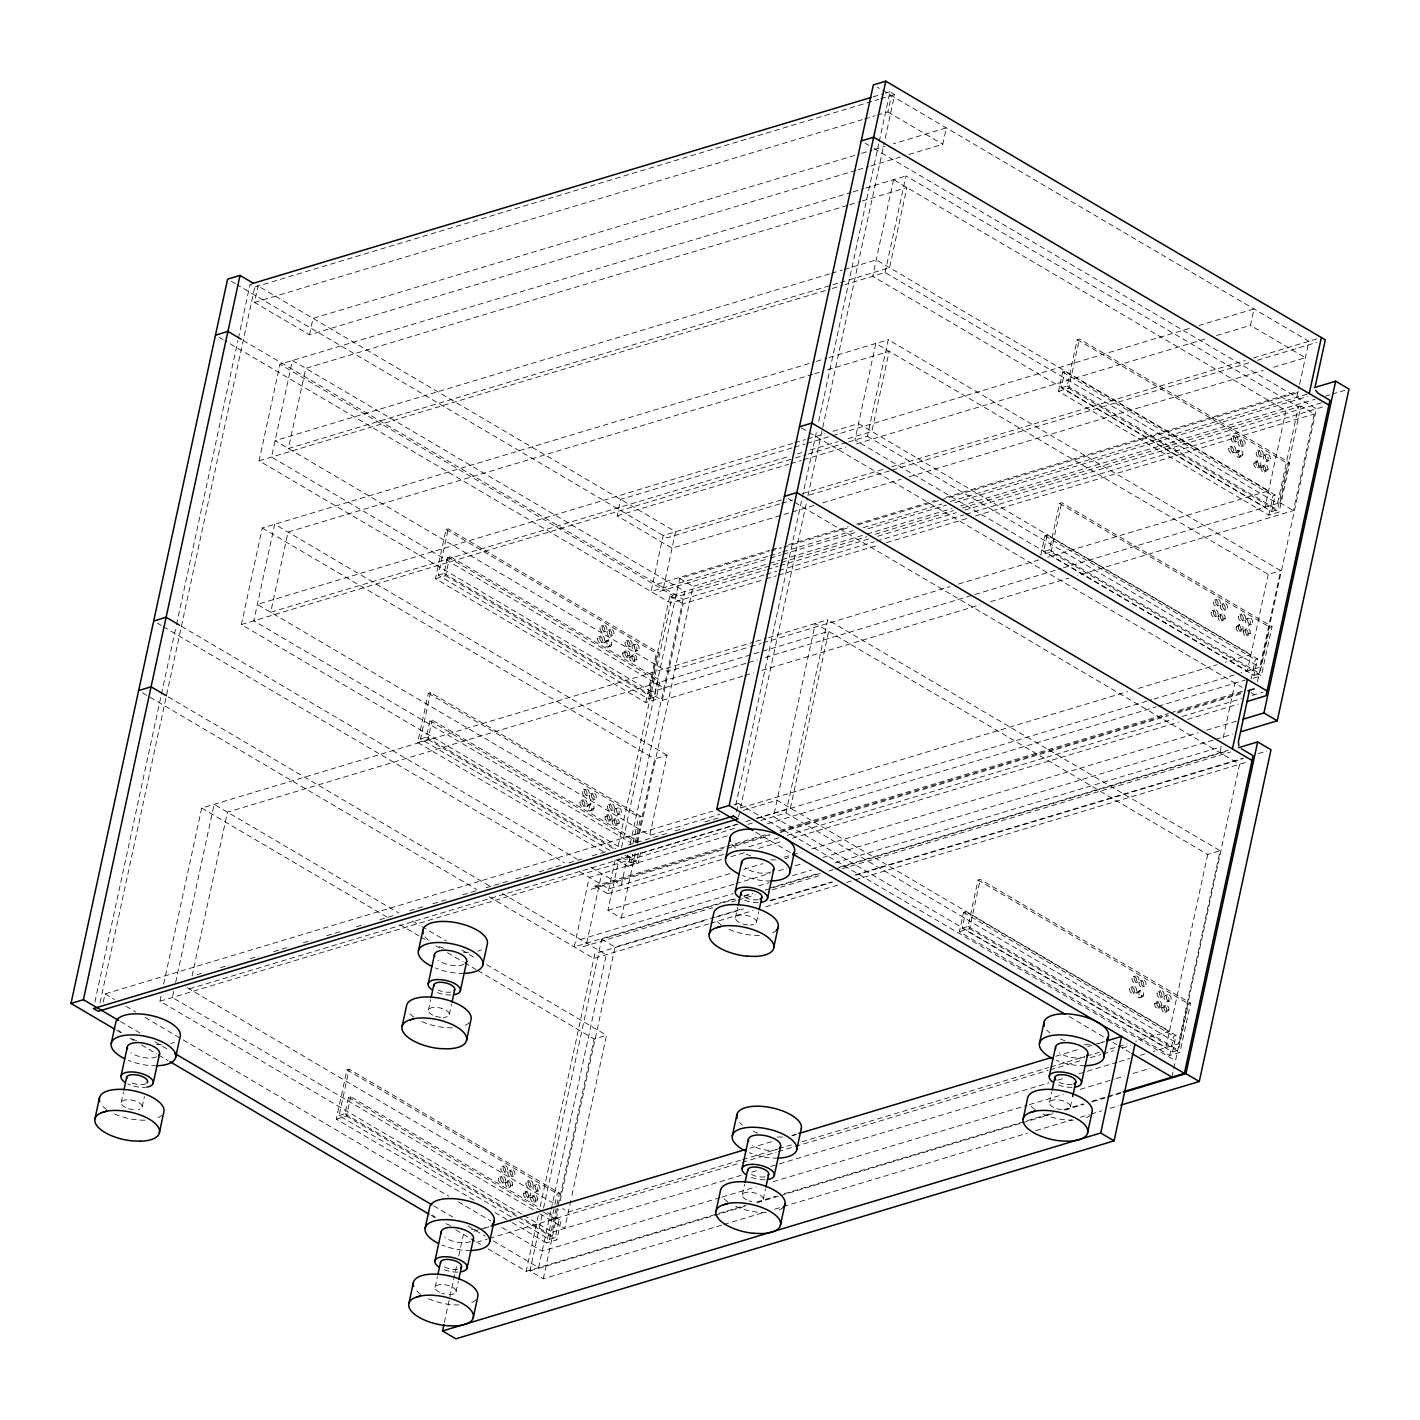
<?xml version="1.0" encoding="UTF-8"?>
<svg xmlns="http://www.w3.org/2000/svg" width="1420" height="1420" viewBox="0 0 1420 1420"><rect width="100%" height="100%" fill="white"/><g stroke="black" fill="none" stroke-linecap="round" stroke-linejoin="round"><path stroke-width="0.75" stroke-dasharray="5 3.75" d="M523.714 1193.386L523.607 1194.167A3.284 2.343 73.3 0 0 525.631 1197.894A3.284 2.343 73.3 0 0 528.364 1196.385L530.672 1194.93A3.284 2.343 73.3 0 0 528.648 1191.202A3.284 2.343 73.3 0 0 525.915 1192.711L523.696 1193.492A3.284 2.343 73.3 0 1 526.447 1191.859A3.284 2.343 73.3 0 1 528.471 1195.587L528.364 1196.385M525.915 1192.711L525.808 1193.51A3.284 2.343 73.3 0 0 527.832 1197.237A3.284 2.343 73.3 0 0 530.565 1195.711M1253.984 463.168L1253.878 463.949A3.284 2.343 73.3 0 0 1255.901 467.677A3.284 2.343 73.3 0 0 1258.635 466.168L1258.741 465.37A3.284 2.343 73.3 0 0 1256.718 461.66A3.284 2.343 73.3 0 0 1253.984 463.168L1256.168 462.618A3.284 2.343 73.3 0 1 1258.919 460.985A3.284 2.343 73.3 0 1 1260.942 464.713L1260.836 465.511A3.284 2.343 73.3 0 1 1258.102 467.02A3.284 2.343 73.3 0 1 1256.061 463.293L1256.168 462.512M1236.27 626.912L1236.163 627.711A3.284 2.343 73.3 0 0 1238.187 631.438A3.284 2.343 73.3 0 0 1240.92 629.912L1243.228 628.474A3.284 2.343 73.3 0 0 1241.204 624.747A3.284 2.343 73.3 0 0 1238.471 626.255L1236.252 627.036A3.284 2.343 73.3 0 1 1239.003 625.403A3.284 2.343 73.3 0 1 1241.027 629.131L1240.92 629.912M1238.471 626.255L1238.364 627.054A3.284 2.343 73.3 0 0 1240.388 630.764A3.284 2.343 73.3 0 0 1243.121 629.255M94.891 1002.041L160.993 696.279M161.472 694.114L176.009 626.877M176.47 624.711L237.886 340.64M238.365 338.457L250.08 284.248L254.783 287.017L878.696 99.364M100.075 1002.644L254.783 287.017M103.252 1002.112L105.027 993.911L712.929 811.068M855.941 170.418L309.471 334.783L254.535 302.442L258.085 286.023M651.514 691.771L259.097 460.825L279.971 364.248L851.059 192.481M121.215 1102.488L123.487 1092.033M521.885 1214.224L159.963 1001.206L161.347 994.763M163.673 984.042L201.711 808.069L753.683 642.053M618.552 846.551L241.382 624.569L262.274 528.009L814.246 361.993M142.16 1107.032L144.414 1096.577M309.471 334.783L313.021 318.364L859.49 153.999M173.719 991.32L172.388 997.479L534.31 1210.479M175.636 982.445L214.154 804.323L398.913 913.078M192.073 975.966L227.484 812.169L828.623 631.367L790.425 808.104L752.192 819.606M438.248 575.189L444.105 573.414L447.655 557.013L449.838 556.338L660.176 680.127L656.004 699.439L645.763 702.527L435.425 578.739L446.075 529.482L448.276 528.826L658.596 652.614L648.585 698.977L438.248 575.189L448.276 528.826M435.425 578.739L445.667 575.65L449.838 556.338M473.96 1200.149L336.291 1119.12L346.942 1069.881L349.125 1069.207L559.462 1192.995L549.433 1239.358L518.85 1221.36M603.198 851.645L417.711 742.5L428.361 693.244L430.562 692.587L640.899 816.376L634.971 843.764M511.2 1216.851L339.114 1115.57L349.125 1069.207M609.837 850.349L420.533 738.933L430.562 692.587M339.114 1115.57L344.953 1113.812L348.503 1097.394L350.704 1096.737L540.008 1208.136M420.533 738.933L426.39 737.175L429.94 720.756L432.142 720.1L638.645 841.634M336.291 1119.12L346.533 1116.049L350.704 1096.737M417.711 742.5L427.952 739.412L432.142 720.1M428.378 1010.117L430.633 999.662M449.306 1014.643L451.56 1004.188M435.141 1287.248L437.413 1276.793M813.962 505.484L672.05 548.173L617.114 515.851L620.664 499.432L792.236 447.832M444.389 1322.375L456.441 1266.587M458.766 1255.848L463.417 1234.388M456.086 1291.792L458.341 1281.319M586.655 943.164L601.689 873.62M663.495 587.773L675.601 531.754L257.233 285.526M645.763 702.527L656.413 653.271L658.596 652.614M742.766 676.186L662.288 700.397L648.94 692.534L669.832 595.974L866.786 536.724M488.107 1248.926L526.199 1271.344L538.322 1215.236M540.186 1206.609L594.891 953.619L707.409 919.769M724.626 846.995L592.974 886.595L596.063 886.808L607.831 893.748L615.428 858.603M618.25 845.61L672.388 595.193L279.971 364.248M721.626 1225.158L543.292 1278.799L529.962 1270.953L543.079 1210.248M543.558 1208.065L601.689 939.223L735.418 899.002M733.803 884.252L621.285 918.101L607.938 910.256L619.191 858.212M621.534 847.367L679.665 578.526L768.823 551.705M648.585 698.977L654.425 697.202L657.975 680.784L660.176 680.127M550.765 1211.491L538.624 1267.598L492.917 1240.707M551.226 1209.343L606.269 954.702L500.692 892.559M627.871 854.858L621.303 885.175L588.324 865.756M630.214 844.03L684.813 591.448L292.413 360.502L271.522 457.08L663.939 688.025M662.288 700.397L683.162 603.819L763.64 579.609M512.194 1222.656L546.611 1242.908L554.492 1206.503M554.954 1204.373L557.261 1193.67L559.462 1192.995M616.582 859.526L628.048 866.289L630.835 853.438M633.142 842.717L638.698 817.033L640.899 816.376M621.303 857.094L630.87 862.721L632.699 854.29M523.785 1215.342L552.362 1232.152L594.128 1039.014L606.553 1035.269L571.284 1198.373M636.586 842.646L654.673 758.954L667.098 755.209L649.472 836.753M543.292 1278.799L558.308 1209.414M560.172 1200.752L615.02 947.069L742.394 908.764M621.285 918.101L635.343 853.065M637.686 842.22L693.013 586.371L767.315 564.024M549.433 1239.358L555.291 1237.601L558.841 1221.182L561.024 1220.525L556.853 1239.837L546.611 1242.908M630.87 862.721L636.728 860.964L638.503 852.763M628.048 866.289L638.29 863.2L640.615 852.461M570.822 1200.521L564.787 1228.424L536.227 1211.597M735.737 805.246L801.838 499.467M802.3 497.302L816.837 430.082M818.719 421.403L878.731 143.828M879.193 141.663L889.985 91.785L894.689 94.554L884.855 140.101M736.572 811.636L738.347 803.418L1175.494 1060.705M877.258 115.144L887.855 111.967L891.405 95.548M738.56 816.678L807.483 497.905M807.962 495.74L884.376 142.266M735.524 917.728L737.779 907.273M885.104 272.533L905.978 175.956L1298.395 406.919L1277.521 503.479L885.104 272.533L845.06 284.586M756.452 922.255L758.724 911.8M760.783 820.494L785.97 812.932L827.718 619.777L1220.135 850.722L1178.369 1043.878L1153.2 1051.439M848.592 441.939L867.389 436.295L888.281 339.717L1280.68 570.663L1259.806 667.24L1240.991 672.885M908.906 154.496L942.791 144.29L946.341 127.871L893.393 143.81M742.305 1194.877L744.559 1184.404M763.232 1199.403L765.486 1188.948M1061.326 387.784L1067.183 386.009L1077.212 339.664L1079.395 339.007L1289.733 462.796L1279.083 512.034L1268.841 515.123L1058.504 391.334L1062.693 372.022L1064.876 371.365L1275.213 495.154L1271.663 511.555L1061.326 387.784L1064.876 371.365M1058.504 391.334L1068.745 388.246L1079.395 339.007M962.192 928.165L968.032 926.408L978.06 880.045L980.261 879.388L1190.581 1003.177L1179.931 1052.433L1169.707 1055.504L959.37 931.715L963.541 912.403L965.742 911.746L1176.062 1035.535L1172.53 1051.954L962.192 928.165L965.742 911.746M1047.179 535.109L1044.978 535.766L1040.807 555.096L1051.031 552.007L1261.368 675.796L1272.018 626.539L1061.681 502.751L1059.497 503.408L1049.469 549.771L1043.629 551.528L1047.179 535.109L1257.499 658.898L1253.949 675.316L1043.629 551.528M959.37 931.715L969.611 928.644L980.261 879.388M1051.031 552.007L1061.681 502.751M1049.451 1102.488L1051.705 1092.033M1070.378 1107.014L1072.189 1098.654M1216.549 335.546L1250.434 325.358L1253.984 308.939L1198.924 325.499M1268.841 515.123L1273.012 495.811L1275.213 495.154M1219.975 752.671L1221.342 746.352M1223.17 737.921L1235.009 683.144M1296.815 397.28L1299.14 386.506M1299.602 384.358L1308.92 341.279L877.169 87.17M1271.663 511.555L1277.521 509.798L1287.532 463.453L1289.733 462.796M1063.278 567.911L1280.077 502.716L1300.951 406.138L1314.299 414.001L1293.407 510.561L1077.389 575.544M1207.692 854.467L1165.944 1047.605L773.527 816.66L815.293 623.522L1207.692 854.467L1220.135 850.722M1268.255 574.408L1247.363 670.985L854.964 440.022L875.838 343.462L1268.255 574.408L1280.68 570.663M1169.707 1055.504L1173.879 1036.192L1176.062 1035.535M1251.126 678.866L1255.315 659.554L1257.499 658.898M1171.944 1077.123L1173.346 1070.644M1173.807 1068.479L1239.589 764.226L793.957 501.952M1257.445 681.689L1316.429 408.836L870.797 146.562M1172.53 1051.954L1178.369 1050.196L1188.398 1003.833L1190.581 1003.177M1253.949 675.316L1259.806 673.559L1269.817 627.196L1272.018 626.539M604.76 642.55L604.991 641.84A3.284 2.343 73.3 0 1 608.009 641.13A3.284 2.343 73.3 0 1 609.5 645.177L609.269 645.887A3.284 2.343 73.3 0 1 606.269 646.597A3.284 2.343 73.3 0 1 604.76 642.55L607.174 641.183A3.284 2.343 73.3 0 1 610.192 640.473A3.284 2.343 73.3 0 1 611.701 644.52L611.47 645.23A3.284 2.343 73.3 0 1 608.452 645.94A3.284 2.343 73.3 0 1 606.961 641.893M587.046 806.311L587.276 805.601A3.284 2.343 73.3 0 1 590.294 804.891A3.284 2.343 73.3 0 1 591.785 808.938L591.572 809.648A3.284 2.343 73.3 0 1 588.554 810.359A3.284 2.343 73.3 0 1 587.046 806.311L589.477 804.945A3.284 2.343 73.3 0 1 592.477 804.217A3.284 2.343 73.3 0 1 593.986 808.264L593.755 808.992A3.284 2.343 73.3 0 1 590.738 809.702A3.284 2.343 73.3 0 1 589.247 805.655M1235.897 452.731L1236.11 452.021A3.284 2.343 73.3 0 1 1239.128 451.311A3.284 2.343 73.3 0 1 1240.636 455.358L1240.406 456.068A3.284 2.343 73.3 0 1 1237.388 456.778A3.284 2.343 73.3 0 1 1235.897 452.731L1238.098 452.004M1136.745 993.13L1136.976 992.403A3.284 2.343 73.3 0 1 1139.976 991.692A3.284 2.343 73.3 0 1 1141.485 995.74L1141.254 996.449A3.284 2.343 73.3 0 1 1138.254 997.159A3.284 2.343 73.3 0 1 1136.745 993.13L1139.159 991.746A3.284 2.343 73.3 0 1 1142.177 991.036A3.284 2.343 73.3 0 1 1143.686 995.083L1143.455 995.793A3.284 2.343 73.3 0 1 1140.438 996.503A3.284 2.343 73.3 0 1 1138.946 992.456M873.034 96.879L883.63 93.702M885.743 93.063L889.985 91.785M880.808 98.725L894.689 94.554M254.535 302.442L862.437 119.617M864.549 118.978L875.146 115.783M861.62 153.36L872.199 150.183M874.329 149.544L884.909 146.349M858.071 169.779L868.649 166.601M870.779 165.963L900.422 157.034M853.189 191.842L863.822 188.647M865.934 188.008L905.978 175.956M847.42 205.438L305.744 368.366L288.42 448.525L838.581 283.041M849.533 204.799L860.165 201.604M862.277 200.965L906.901 187.546L889.559 267.705L840.711 282.402M829.493 273.918L275.072 440.661L667.489 671.607L748.198 647.342M831.605 273.279L842.237 270.084M844.367 269.445L876.229 259.86L1268.628 490.805L1047.711 557.243M259.097 460.825L830.185 289.059M832.315 288.42L842.93 285.225M816.358 361.355L826.99 358.159M829.102 357.52L888.281 339.717M812.719 374.312L288.047 532.109L270.705 612.269L789.005 456.388M814.832 373.673L819.091 372.395M827.576 369.839L889.186 351.308L871.844 431.467L846.355 439.135M792.662 443.413L257.375 604.423L649.774 835.368L719.869 814.281M794.792 442.774L805.406 439.579M807.536 438.94L824.523 433.828M833.025 431.272L858.514 423.604L1250.913 654.567L1225.424 662.235M794.348 447.193L804.945 443.998M807.057 443.359L830.363 436.348M832.475 435.727L1190.439 328.055M797.507 453.832L801.75 452.554M810.252 449.998L837.871 441.691M241.382 624.569L793.354 458.553M795.484 457.915L806.098 454.719M808.228 454.08L846.462 442.578M617.114 515.851L788.686 464.233M790.798 463.612L801.395 460.417M803.507 459.778L845.876 447.034M856.473 443.856L1208.083 338.102M781.515 499.911L663.175 535.5L651.07 591.519L767.829 556.391M802.691 493.539L883.985 469.079M891.653 466.772L1245.375 360.378M1253.416 357.964L1317.21 338.776M779.633 503.958L667.098 537.807L237.158 284.763M781.745 503.319L792.36 500.124M809.347 495.03L890.038 470.748M892.15 470.109L1248.854 362.828M1257.339 360.272L1316.784 342.397M822.446 502.946L900.812 479.374M909.279 476.818L1263.019 370.425M1273.598 367.248L1305.37 357.698L1250.434 325.358M657.069 584.17L769.604 550.321M771.717 549.682L780.219 547.126M788.703 544.57L848.166 526.696M856.65 524.14L935.212 500.514M945.827 497.32L1298.27 391.317M770.953 551.066L781.568 547.871M783.698 547.232L849.497 527.441M857.999 524.885L938.673 500.621M940.785 499.982L1299.566 392.08M769.959 555.753L780.574 552.558M782.704 551.918L852.763 530.849M863.378 527.654L941.939 504.029M950.424 501.473L1307.181 394.174M659.945 591.306L768.238 558.734M770.368 558.096L780.982 554.9M783.094 554.261L855.284 532.553M868.028 528.719L946.59 505.094M955.074 502.538L1307.518 396.535M769.427 563.385L780.041 560.19M782.172 559.551L864.975 534.648M867.087 534.009L952.004 508.466M960.506 505.928L1315.026 399.286M1325.641 396.091L1329.901 394.813M1332.013 394.174L1344.758 390.34M875.252 534.168L953.619 510.614M962.085 508.058L1300.951 406.138M671.731 598.228L765.149 570.13M767.261 569.491L777.894 566.296M780.006 565.657L869.182 538.837M877.666 536.281L956.228 512.655M964.73 510.099L1321.417 402.818M764.102 574.958L670.684 603.056L225.034 340.782M766.232 574.319L776.846 571.124M778.959 570.485L874.507 541.748M876.637 541.109L963.683 514.928M965.795 514.288L1324.718 406.333M601.192 626.149L603.394 625.492M1232.329 436.33L1234.513 435.656M765.77 578.97L776.349 575.792M778.479 575.153L878.004 545.209M886.488 542.671L966.967 518.46M975.433 515.904L1314.299 414.001M608.292 630.178L610.493 629.522M1239.429 440.342L1241.612 439.685M603.535 632.024L605.736 631.367M1234.655 442.206L1236.856 441.549M598.849 636.675L601.033 636.018M1229.968 446.856L1232.169 446.199M610.564 636.32L612.748 635.663M1241.683 446.483L1243.884 445.827M606.429 640.668L608.63 640.012M1237.565 450.85L1239.749 450.193M601.299 642.745L603.482 642.071M1232.418 452.909L1234.619 452.252M609.482 645.248L611.665 644.591M1240.601 455.429L1242.802 454.755M626.255 640.846L628.457 640.172M1257.392 451.01L1259.575 450.353M607.831 647.058L610.014 646.402M1238.95 457.24L1241.151 456.583M633.32 645L636.107 644.165M1264.439 455.181L1267.226 454.329M628.705 646.899L630.888 646.242M1259.824 457.062L1262.025 456.406M624.037 651.425L626.238 650.768M1255.173 461.589L1257.357 460.932M622.83 653.111L625.031 652.454M635.184 651.23A3.284 2.343 73.3 0 0 636.266 646.207A3.284 2.343 73.3 0 0 632.184 646.65A3.284 2.343 73.3 0 0 635.184 651.23L637.971 650.395M1266.303 461.393A3.284 2.343 73.3 0 0 1267.385 456.37A3.284 2.343 73.3 0 0 1263.321 456.814A3.284 2.343 73.3 0 0 1266.303 461.393L1269.09 460.559M627.534 655.862L629.717 655.206M1258.652 466.044L1260.853 465.387M631.421 655.472L633.604 654.815M1262.54 465.653L1264.741 464.997M626.327 657.566L628.51 656.892M1257.445 467.73L1259.646 467.073M629.912 657.265L632.095 656.608M1261.031 467.446L1263.232 466.79M634.58 660.016L636.781 659.359M1265.717 470.197L1267.9 469.541M633.072 661.809L635.272 661.152M1264.208 471.99L1266.391 471.334M755.813 641.414L766.427 638.219M768.557 637.58L827.718 619.777M750.328 646.703L760.942 643.509M763.072 642.87L949.998 586.637M958.5 584.082L1039.227 559.799M648.94 692.534L746.37 663.229M748.482 662.607L757.41 659.909M765.433 657.495L1061.166 568.55M744.879 675.547L753.363 672.991M761.83 670.453L979.977 604.849M990.556 601.654L1068.923 578.082M583.478 789.91L585.679 789.236M1214.615 600.074L1216.798 599.417M590.578 793.922L592.779 793.265M1221.715 604.103L1223.898 603.447M585.821 795.786L588.022 795.111M1216.958 605.949L1219.141 605.293M581.135 800.436L583.336 799.779M1212.254 610.618L1214.455 609.943M592.85 800.063L595.051 799.407M1223.969 610.245L1226.17 609.588M588.732 804.43L590.915 803.773M1219.851 614.594L1222.052 613.937M583.584 806.489L585.768 805.832M1214.704 616.67L1216.905 616.014M1218.2 616.422L1220.401 615.747M591.767 809.009L593.968 808.335M1222.886 619.173L1225.087 618.516M608.541 804.59L610.742 803.933M1239.678 614.771L1241.861 614.115M590.116 810.82L592.317 810.163M1221.236 620.984L1223.437 620.327M615.606 808.743L618.392 807.909M1246.725 618.925L1249.511 618.091M610.99 810.642L613.191 809.986M1242.109 620.824L1244.31 620.167M606.34 815.169L608.523 814.512M1237.459 625.35L1239.66 624.693M605.133 816.873L607.316 816.198M617.469 814.973A3.284 2.343 73.3 0 0 618.552 809.95A3.284 2.343 73.3 0 0 614.469 810.394A3.284 2.343 73.3 0 0 617.469 814.973L620.256 814.139M1248.588 625.155A3.284 2.343 73.3 0 0 1249.671 620.132A3.284 2.343 73.3 0 0 1245.606 620.576A3.284 2.343 73.3 0 0 1248.588 625.155L1251.375 624.321M609.819 819.624L612.002 818.967M613.706 819.234L615.907 818.577M1244.825 629.415L1247.026 628.74M608.612 821.31L610.795 820.653M1239.731 631.492L1241.932 630.835M612.197 821.026L614.398 820.37M1243.316 631.208L1245.517 630.533M616.866 823.778L619.067 823.121M1248.003 633.959L1250.186 633.284M615.357 825.57L617.558 824.913M1246.494 635.752L1248.677 635.095M734.122 804.696L738.347 803.418M741.116 807.891L1127.711 691.611M1138.343 688.416L1216.94 664.773M197.185 974.67L201.427 973.392M220.544 967.641L229.046 965.085M250.275 958.695L258.777 956.139M273.652 951.666L288.526 947.193M303.383 942.72L311.885 940.164M326.76 935.691L341.616 931.218M356.491 926.745L364.993 924.189M379.85 919.716L394.724 915.243M409.599 910.77L424.473 906.297M432.958 903.741L447.832 899.268M462.707 894.795L477.564 890.322M486.066 887.766L507.313 881.394M515.797 878.838L530.672 874.365M539.174 871.809L560.421 865.419M568.905 862.863L583.78 858.39M592.282 855.834L607.139 851.361M628.385 844.971L666.619 833.469M675.121 830.913L683.623 828.357M704.852 821.967L719.727 817.494M743.086 810.465L777.077 800.241L1169.494 1031.186L1135.503 1041.41M189.286 988.906L737.317 824.079M745.819 821.523L750.062 820.245M737.566 824.31L633.799 855.514L629.983 853.278M756.683 818.559L1151.78 699.723M1153.91 699.084L1238.879 673.524M159.963 1001.206L737.424 827.523M748.038 824.328L752.28 823.05M727.271 835.865L589.264 877.365L574.23 946.892L735.578 898.363M767.599 823.724L1156.146 706.858M1158.276 706.219L1245.322 680.038M1253.185 678.263L1261.368 675.796M726.738 846.355L767.084 834.232M779.828 830.398L1168.358 713.532M1170.488 712.893L1242.678 691.185M596.063 886.808L723.454 848.503M731.939 845.947L770.155 834.445M780.787 831.25L1167.205 715.041M1177.819 711.846L1241.506 692.676M591.093 889.328L724.857 849.107M726.969 848.468L769.445 835.688M780.059 832.493L1168.607 715.644M1177.091 713.088L1240.778 693.918M723.525 854.432L608.878 888.92L577.798 870.62M749.014 846.764L778.728 837.818M787.23 835.279L1173.648 719.053M1182.132 716.496L1241.577 698.622M1252.209 695.427L1262.912 692.197M607.831 893.748L722.478 859.26M730.981 856.704L745.837 852.231M758.582 848.397L781.941 841.385M792.555 838.191L1178.973 721.963M1187.457 719.408L1238.418 704.089M607.938 910.256L731.069 873.211M743.814 869.377L762.913 863.644M784.142 857.254L790.514 855.337M792.644 854.698L801.128 852.142M811.743 848.947L1198.125 732.738M1206.609 730.182L1236.341 721.253M735.933 883.63L769.889 873.406M778.391 870.851L786.875 868.294M795.36 865.738L801.732 863.822M822.961 857.449L1213.585 739.962M1215.715 739.323L1232.702 734.211M580.23 939.543L733.11 893.571M758.582 885.903L769.196 882.725M792.555 875.696L811.654 869.945M835.013 862.916L1221.431 746.689M744.08 895.807L752.564 893.251M769.551 888.157L818.381 873.46M839.628 867.07L1228.264 750.186M743.92 896.446L752.405 893.89M765.149 890.056L820.352 873.46M828.836 870.904L833.078 869.626M835.208 868.987L1227.945 750.86M583.123 946.696L712.627 907.735M731.744 901.984L735.986 900.706M738.116 900.067L755.085 894.955M772.072 889.861L820.92 875.164M842.149 868.774L1230.678 751.925M769.995 900.457L831.57 881.944M854.911 874.915L1243.423 758.067M1258.28 753.594L1266.764 751.056M715.911 917.213L743.512 908.924M771.113 900.617L832.688 882.104M856.047 875.075L1242.465 758.848M708.491 923.958L593.844 958.447L488.249 896.304M710.621 923.319L753.079 910.557M765.824 906.723L838.013 885.015M846.497 882.459L852.87 880.542M855 879.903L1247.878 761.723M502.059 1166.53L504.242 1165.873M1133.178 976.711L1135.379 976.055M509.159 1170.559L511.342 1169.902M1140.278 980.741L1142.479 980.084M504.402 1172.405L506.585 1171.748M1135.521 982.587L1137.722 981.93M499.698 1177.073L501.899 1176.417M1130.835 987.237L1133.018 986.581M511.413 1176.701L513.614 1176.044M1142.55 986.882L1144.733 986.226M507.295 1181.067L509.478 1180.393M1138.414 991.231L1140.615 990.574M502.147 1183.126L504.348 1182.469M1133.266 993.308L1135.467 992.633M505.644 1182.878L507.828 1182.221M510.33 1185.629L512.531 1184.972M1141.467 995.81L1143.65 995.154M527.122 1181.227L529.305 1180.57M1158.241 991.408L1160.442 990.734M508.679 1187.457L510.88 1186.783M1139.816 997.621L1141.999 996.964M534.168 1185.38L536.955 1184.546M1165.305 995.562L1168.074 994.728M529.553 1187.28L531.754 1186.623M1160.69 997.461L1162.873 996.805M524.903 1191.806L527.104 1191.149M1156.022 1001.987L1158.223 1001.331M1154.815 1003.674L1157.016 1003.017M536.032 1191.611A3.284 2.343 73.3 0 0 537.115 1186.587A3.284 2.343 73.3 0 0 533.05 1187.031A3.284 2.343 73.3 0 0 536.032 1191.611L538.819 1190.776M1167.169 1001.792A3.284 2.343 73.3 0 0 1168.252 996.769A3.284 2.343 73.3 0 0 1164.169 997.213A3.284 2.343 73.3 0 0 1167.169 1001.792L1169.938 1000.958M1159.519 1006.425L1161.702 1005.768M532.269 1195.871L534.47 1195.214M1163.406 1006.034L1165.589 1005.378M527.175 1197.947L529.376 1197.291M1158.312 1008.129L1160.495 1007.455M530.76 1197.663L532.962 1197.007M1161.897 1007.827L1164.081 1007.17M535.447 1200.415L537.63 1199.758M1166.565 1010.578L1168.766 1009.922M533.938 1202.207L536.121 1201.551M1165.057 1012.389L1167.258 1011.714M474.031 1231.193L478.274 1229.915M480.386 1229.276L488.888 1226.72M750.044 1148.177L773.385 1141.165M792.502 1135.414L796.744 1134.136M1055.77 1056.231L1079.129 1049.203M1087.631 1046.646L1091.873 1045.369M1093.986 1044.729L1104.6 1041.534M740.406 1160.246L568.337 1212.005L562.622 1208.633M742.536 1159.607L776.509 1149.383M778.639 1148.744L791.384 1144.91M801.998 1141.716L1048.404 1067.609M1050.534 1066.97L1084.525 1056.746M1086.637 1056.107L1099.382 1052.273M1110.014 1049.078L1116.386 1047.161M1118.498 1046.522L1127.001 1043.966M476.747 1242.251L487.362 1239.056M489.492 1238.418L740.033 1163.051M742.145 1162.412L776.119 1152.206M778.249 1151.567L793.105 1147.094M795.235 1146.455L1047.889 1070.467M1050.001 1069.828L1081.862 1060.243M1090.347 1057.687L1100.961 1054.492M1103.091 1053.853L1113.706 1050.658M1122.19 1048.12L1130.693 1045.564M552.362 1232.152L741.098 1175.387M751.73 1172.192L758.102 1170.275M770.847 1166.441L777.219 1164.524M779.332 1163.885L1049.114 1082.75M1057.598 1080.194L1063.97 1078.277M1078.845 1073.804L1085.217 1071.887M1087.347 1071.248L1117.079 1062.302M1119.208 1061.663L1129.823 1058.468M1140.455 1055.273L1144.697 1053.995M720.1 1197.663L542.174 1251.18L500.337 1226.56M722.212 1197.042L756.115 1186.836M773.048 1181.742L1027.228 1105.293M1029.34 1104.653L1063.243 1094.465M1080.176 1089.371L1114.079 1079.182M1116.191 1078.543L1124.658 1075.987M1133.142 1073.449L1150.076 1068.337M526.199 1271.344L746.21 1205.172M756.789 1201.977L775.852 1196.244M784.337 1193.705L1053.338 1112.801M1063.917 1109.606L1082.981 1103.872M1091.465 1101.334L1121.108 1092.406M529.962 1270.953L712.538 1216.035M714.65 1215.396L746.494 1205.829M757.109 1202.633L778.337 1196.244M780.467 1195.604L1020.359 1123.451M1022.489 1122.812L1052.202 1113.866M1064.947 1110.049L1084.046 1104.298M1092.548 1101.743L1105.275 1097.908M1107.405 1097.269L1122.261 1092.796M723.756 1224.519L764.084 1212.396M774.699 1209.201L781.071 1207.284M783.201 1206.645L1027.334 1133.213M1035.819 1130.657L1071.922 1119.812M1080.407 1117.256L1088.891 1114.7M1091.021 1114.061L1101.636 1110.866M1110.12 1108.31L1118.623 1105.754M887.855 111.967L942.791 144.29M865.064 143.189L868.88 145.426M1077.212 339.664L1287.532 463.453M1062.693 372.022L1273.012 495.811M1280.077 502.716L1293.407 510.561M1067.183 386.009L1277.521 509.798M1068.745 388.246L1279.083 512.034M1059.497 503.408L1269.817 627.196M1044.978 535.766L1255.315 659.554M867.389 436.295L1259.806 667.24M1049.469 549.771L1259.806 673.559M801.341 427.917L807.075 431.289M808.992 432.408L1242.145 687.333M1251.055 692.587L1254.623 694.682M788.224 498.58L792.041 500.816M231.424 281.391L235.241 283.645M679.665 578.526L693.013 586.371M243.21 340.409L683.109 599.311M669.832 595.974L683.162 603.819M219.301 337.41L223.135 339.664M446.075 529.482L656.413 653.271M447.655 557.013L657.975 680.784M978.06 880.045L1188.398 1003.833M444.105 573.414L654.425 697.202M445.667 575.65L656.004 699.439M963.541 912.403L1173.879 1036.192M785.97 812.932L1178.369 1043.878M968.032 926.408L1178.369 1050.196M969.611 928.644L1179.931 1052.433M667.098 755.209L274.699 524.264L253.825 620.842L630.995 842.823M262.274 528.009L654.673 758.954M755.795 832.209L790.159 852.426M1069.1 1016.596L1103.375 1036.76M1112.765 1042.298L1116.706 1044.605M1118.498 1045.652L1130.054 1052.451M428.361 693.244L638.698 817.033M429.94 720.756L640.278 844.545M426.39 737.175L615.694 848.592M627.161 855.337L636.728 860.964M427.952 739.412L613.422 848.574M624.906 855.319L638.29 863.2M181.405 626.273L576.857 859.011M157.513 623.256L161.33 625.51M163.229 626.646L564.414 862.756M601.689 939.223L615.02 947.069M168.27 696.936L489.226 885.814M142.479 692.8L476.8 889.559M412.261 920.923L419.876 925.396M421.775 926.532L446.537 941.105M461.784 950.069L475.114 957.914M486.545 964.642L606.553 1035.269M201.711 808.069L388.388 917.923M399.819 924.651L418.864 935.869M420.781 936.987L426.497 940.359M436.011 945.969L439.827 948.205M447.442 952.678L462.689 961.659M464.589 962.778L476.019 969.505M477.919 970.623L594.128 1039.014M346.942 1069.881L557.261 1193.67M187.369 987.787L553.108 1203.024M547.641 1212.644L561.024 1220.525M348.503 1097.394L541.623 1211.047M543.541 1212.183L558.841 1221.182M344.953 1113.812L517.04 1215.094M524.69 1219.585L555.291 1237.601M346.533 1116.049L516.702 1216.194M518.62 1217.331L556.853 1239.837M494.994 1212.538L510.295 1221.537M105.027 993.911L114.576 999.538M126.043 1006.265L135.592 1011.892M145.142 1017.519L181.423 1038.872M183.322 1039.99L448.773 1196.208M458.323 1201.835L490.787 1220.934M120.576 1021.566L140.562 1033.334M154.957 1041.801L169.14 1050.143M433.757 1205.882L452.927 1217.171M468.138 1226.117L485.32 1236.234M116.706 1030.352L120.523 1032.589M130.036 1038.197L133.853 1040.434M141.468 1044.925L156.715 1053.889M158.614 1055.007L168.128 1060.616M430.97 1215.289L434.768 1217.543M455.731 1229.862L480.492 1244.435M432.727 1015.105A10.721 4.579 12.2 0 1 431.467 1007.756A10.721 4.579 12.2 0 1 447.513 1011.253A10.721 4.579 12.2 0 1 443.182 1017.394M440.555 1017.288A10.721 4.579 12.2 0 1 435.141 1016.099M481.54 949.82A32.979 14.094 12.2 0 1 477.848 951.098M468.547 952.287A32.979 14.094 12.2 0 1 462.494 952.145M443.786 948.311A32.979 14.094 12.2 0 1 438.105 946.093M428.52 940.359A32.979 14.094 12.2 0 1 423.852 935.017M469.186 1022.684A32.979 14.094 12.2 0 1 465.21 1025.329M452.217 1027.796A32.979 14.094 12.2 0 1 420.036 1020.767M413.877 1017.146A32.979 14.094 12.2 0 1 409.421 1013.206M463.79 964.411A16.49 7.047 12.2 0 1 438.123 960.328M450.957 992.047A10.721 4.579 12.2 0 1 438.159 990.006M450.957 994.994A16.49 7.047 12.2 0 1 434.857 991.48M463.985 973.357A32.979 14.094 12.2 0 1 435.39 967.943M746.654 1199.864A10.721 4.579 12.2 0 1 744.772 1192.711A10.721 4.579 12.2 0 1 760.268 1195.178A10.721 4.579 12.2 0 1 759.452 1201.906M751.73 1201.604A10.721 4.579 12.2 0 1 749.068 1200.858M795.466 1134.58A32.979 14.094 12.2 0 1 791.774 1135.84M782.473 1137.047A32.979 14.094 12.2 0 1 776.42 1136.905M757.712 1133.071A32.979 14.094 12.2 0 1 752.032 1130.835M742.447 1125.119A32.979 14.094 12.2 0 1 739.66 1122.457M783.112 1207.444A32.979 14.094 12.2 0 1 779.136 1210.089M766.143 1212.556A32.979 14.094 12.2 0 1 733.962 1205.527M727.803 1201.906A32.979 14.094 12.2 0 1 723.348 1197.965M764.883 1176.807A10.721 4.579 12.2 0 1 750.079 1173.594M777.716 1149.17A16.49 7.047 12.2 0 1 752.067 1145.088M764.883 1179.754A16.49 7.047 12.2 0 1 748.784 1176.239M777.911 1158.117A32.979 14.094 12.2 0 1 749.316 1152.703M747.701 924.899A10.721 4.579 12.2 0 1 735.862 916.965A10.721 4.579 12.2 0 1 752.831 917.657A10.721 4.579 12.2 0 1 750.346 925.006M788.686 857.431A32.979 14.094 12.2 0 1 784.994 858.709M775.693 859.916A32.979 14.094 12.2 0 1 769.658 859.757M750.931 855.941A32.979 14.094 12.2 0 1 743.512 852.887M735.666 847.971A32.979 14.094 12.2 0 1 730.998 842.628M776.332 930.313A32.979 14.094 12.2 0 1 772.356 932.94M759.363 935.407A32.979 14.094 12.2 0 1 727.182 928.378M721.041 924.775A32.979 14.094 12.2 0 1 716.567 920.817M758.102 899.677A10.721 4.579 12.2 0 1 743.317 896.446M770.953 872.022A16.49 7.047 12.2 0 1 745.287 867.939M758.102 902.605A16.49 7.047 12.2 0 1 742.021 899.091M771.131 880.968A32.979 14.094 12.2 0 1 742.536 875.554M125.581 1107.494A10.721 4.579 12.2 0 1 123.682 1100.322A10.721 4.579 12.2 0 1 139.196 1102.807A10.721 4.579 12.2 0 1 138.379 1109.535M133.391 1109.659A10.721 4.579 12.2 0 1 127.977 1108.487M174.376 1042.209A32.979 14.094 12.2 0 1 170.702 1043.469M161.383 1044.676A32.979 14.094 12.2 0 1 155.348 1044.534M136.622 1040.7A32.979 14.094 12.2 0 1 130.942 1038.464M121.374 1032.748A32.979 14.094 12.2 0 1 118.588 1030.086M162.04 1115.073A32.979 14.094 12.2 0 1 158.064 1117.7M145.053 1120.185A32.979 14.094 12.2 0 1 112.872 1113.156M106.731 1109.535A32.979 14.094 12.2 0 1 102.258 1105.594M145.674 1083.868A10.721 4.579 12.2 0 1 129.007 1081.206M156.644 1056.799A16.49 7.047 12.2 0 1 130.977 1052.717M147.396 1087.01A16.49 7.047 12.2 0 1 127.711 1083.851M156.821 1065.745A32.979 14.094 12.2 0 1 128.226 1060.332M439.508 1292.253A10.721 4.579 12.2 0 1 438.922 1284.745A10.721 4.579 12.2 0 1 455.199 1289.271A10.721 4.579 12.2 0 1 447.318 1294.419M444.584 1293.975A10.721 4.579 12.2 0 1 441.904 1293.247M488.303 1226.951A32.979 14.094 12.2 0 1 484.628 1228.229M475.309 1229.436A32.979 14.094 12.2 0 1 471.334 1229.4M450.548 1225.46A32.979 14.094 12.2 0 1 444.868 1223.223M435.301 1217.49A32.979 14.094 12.2 0 1 432.514 1214.845M475.966 1299.832A32.979 14.094 12.2 0 1 468.298 1303.737M458.979 1304.944A32.979 14.094 12.2 0 1 426.799 1297.916M420.657 1294.294A32.979 14.094 12.2 0 1 416.184 1290.354M457.719 1269.196A10.721 4.579 12.2 0 1 442.933 1265.966M470.57 1241.559A16.49 7.047 12.2 0 1 444.904 1237.459M457.719 1272.125A16.49 7.047 12.2 0 1 441.638 1268.61M470.766 1250.505A32.979 14.094 12.2 0 1 442.152 1245.091M1053.8 1107.476A10.721 4.579 12.2 0 1 1051.918 1100.322A10.721 4.579 12.2 0 1 1067.432 1102.807A10.721 4.579 12.2 0 1 1066.615 1109.535M1061.628 1109.659A10.721 4.579 12.2 0 1 1056.214 1108.47M1102.612 1042.191A32.979 14.094 12.2 0 1 1098.92 1043.469M1089.619 1044.658A32.979 14.094 12.2 0 1 1083.584 1044.516M1064.858 1040.7A32.979 14.094 12.2 0 1 1059.178 1038.464M1049.593 1032.731A32.979 14.094 12.2 0 1 1046.824 1030.086M1090.258 1115.073A32.979 14.094 12.2 0 1 1086.3 1117.7M1073.289 1120.167A32.979 14.094 12.2 0 1 1041.108 1113.138M1034.967 1109.517A32.979 14.094 12.2 0 1 1030.494 1105.576M1084.88 1056.782A16.49 7.047 12.2 0 1 1059.214 1052.699M1072.029 1084.436A10.721 4.579 12.2 0 1 1059.231 1082.377M1072.029 1087.365A16.49 7.047 12.2 0 1 1055.947 1083.851M1085.057 1065.728A32.979 14.094 12.2 0 1 1056.462 1060.314M622.847 652.987L622.741 653.786A3.284 2.343 73.3 0 0 624.782 657.495A3.284 2.343 73.3 0 0 627.516 655.987L627.622 655.206A3.284 2.343 73.3 0 0 625.599 651.478A3.284 2.343 73.3 0 0 622.847 652.987M625.048 652.33L624.942 653.111A3.284 2.343 73.3 0 0 626.966 656.839A3.284 2.343 73.3 0 0 629.699 655.33L629.805 654.549A3.284 2.343 73.3 0 0 627.782 650.822A3.284 2.343 73.3 0 0 625.048 652.33M605.151 816.748L605.044 817.529A3.284 2.343 73.3 0 0 607.068 821.257A3.284 2.343 73.3 0 0 609.801 819.748L609.908 818.949A3.284 2.343 73.3 0 0 607.884 815.24A3.284 2.343 73.3 0 0 605.151 816.748M607.334 816.092L607.227 816.873A3.284 2.343 73.3 0 0 609.251 820.6A3.284 2.343 73.3 0 0 611.984 819.091L612.091 818.293A3.284 2.343 73.3 0 0 610.067 814.565A3.284 2.343 73.3 0 0 607.334 816.092M1154.833 1003.549L1154.726 1004.348A3.284 2.343 73.3 0 0 1156.75 1008.058A3.284 2.343 73.3 0 0 1159.501 1006.549L1159.607 1005.768A3.284 2.343 73.3 0 0 1157.584 1002.041A3.284 2.343 73.3 0 0 1154.833 1003.549M1157.034 1002.893L1156.927 1003.674A3.284 2.343 73.3 0 0 1158.951 1007.401A3.284 2.343 73.3 0 0 1161.684 1005.893L1161.791 1005.111A3.284 2.343 73.3 0 0 1159.767 1001.384A3.284 2.343 73.3 0 0 1157.034 1002.893M893.553 179.701L872.679 276.279L1265.078 507.224L1285.952 410.646L893.553 179.701M630.036 656.768L629.841 657.513A3.284 2.343 73.3 0 0 631.509 661.471A3.284 2.343 73.3 0 0 634.456 660.531L634.651 659.785A3.284 2.343 73.3 0 0 632.983 655.827A3.284 2.343 73.3 0 0 630.036 656.768M632.237 656.111L632.042 656.856A3.284 2.343 73.3 0 0 633.71 660.815A3.284 2.343 73.3 0 0 636.639 659.856L636.834 659.128A3.284 2.343 73.3 0 0 635.184 655.153A3.284 2.343 73.3 0 0 632.237 656.111M612.322 820.529L612.144 821.257A3.284 2.343 73.3 0 0 613.795 825.233A3.284 2.343 73.3 0 0 616.741 824.274L616.937 823.547A3.284 2.343 73.3 0 0 615.268 819.571A3.284 2.343 73.3 0 0 612.322 820.529M614.523 819.872L614.327 820.6A3.284 2.343 73.3 0 0 615.996 824.576A3.284 2.343 73.3 0 0 618.942 823.618L619.12 822.872A3.284 2.343 73.3 0 0 617.469 818.914A3.284 2.343 73.3 0 0 614.523 819.872M530.903 1197.167L530.707 1197.894A3.284 2.343 73.3 0 0 532.358 1201.87A3.284 2.343 73.3 0 0 535.304 1200.912L535.5 1200.166A3.284 2.343 73.3 0 0 533.849 1196.208A3.284 2.343 73.3 0 0 530.903 1197.167M533.086 1196.492L532.89 1197.237A3.284 2.343 73.3 0 0 534.559 1201.196A3.284 2.343 73.3 0 0 537.505 1200.255L537.701 1199.509A3.284 2.343 73.3 0 0 536.032 1195.551A3.284 2.343 73.3 0 0 533.086 1196.492M1261.173 466.949L1260.978 467.677A3.284 2.343 73.3 0 0 1262.629 471.653A3.284 2.343 73.3 0 0 1265.575 470.695L1265.77 469.967A3.284 2.343 73.3 0 0 1264.102 465.991A3.284 2.343 73.3 0 0 1261.173 466.949M1263.356 466.292L1263.161 467.02A3.284 2.343 73.3 0 0 1264.83 470.996A3.284 2.343 73.3 0 0 1267.776 470.038L1267.971 469.31A3.284 2.343 73.3 0 0 1266.303 465.334A3.284 2.343 73.3 0 0 1263.356 466.292M1243.458 630.693L1243.263 631.438A3.284 2.343 73.3 0 0 1244.932 635.397A3.284 2.343 73.3 0 0 1247.861 634.456L1248.056 633.71A3.284 2.343 73.3 0 0 1246.405 629.752A3.284 2.343 73.3 0 0 1243.458 630.693M1245.642 630.036L1245.464 630.782A3.284 2.343 73.3 0 0 1247.115 634.74A3.284 2.343 73.3 0 0 1250.062 633.799L1250.257 633.054A3.284 2.343 73.3 0 0 1248.588 629.096A3.284 2.343 73.3 0 0 1245.642 630.036M1162.021 1007.33L1161.826 1008.076A3.284 2.343 73.3 0 0 1163.495 1012.034A3.284 2.343 73.3 0 0 1166.441 1011.093L1166.636 1010.348A3.284 2.343 73.3 0 0 1164.968 1006.389A3.284 2.343 73.3 0 0 1162.021 1007.33M1164.222 1006.673L1164.027 1007.419A3.284 2.343 73.3 0 0 1165.696 1011.377A3.284 2.343 73.3 0 0 1168.624 1010.436L1168.82 1009.691A3.284 2.343 73.3 0 0 1167.169 1005.715A3.284 2.343 73.3 0 0 1164.222 1006.673M505.839 1182.239L505.627 1182.949A3.284 2.343 73.3 0 0 507.117 1186.996A3.284 2.343 73.3 0 0 510.135 1186.286L510.366 1185.558A3.284 2.343 73.3 0 0 508.857 1181.511A3.284 2.343 73.3 0 0 505.839 1182.239M508.041 1181.564L507.81 1182.292A3.284 2.343 73.3 0 0 509.318 1186.339A3.284 2.343 73.3 0 0 512.318 1185.611L512.549 1184.901A3.284 2.343 73.3 0 0 511.058 1180.854A3.284 2.343 73.3 0 0 508.041 1181.564M1238.311 451.365L1238.08 452.075A3.284 2.343 73.3 0 0 1239.589 456.122A3.284 2.343 73.3 0 0 1242.589 455.412L1242.819 454.684A3.284 2.343 73.3 0 0 1241.329 450.637A3.284 2.343 73.3 0 0 1238.311 451.365M1218.395 615.765L1218.182 616.493A3.284 2.343 73.3 0 0 1219.673 620.54A3.284 2.343 73.3 0 0 1222.691 619.812L1222.922 619.102A3.284 2.343 73.3 0 0 1221.413 615.055A3.284 2.343 73.3 0 0 1218.395 615.765M1220.596 615.109L1220.366 615.836A3.284 2.343 73.3 0 0 1221.874 619.865A3.284 2.343 73.3 0 0 1224.892 619.155L1225.105 618.446A3.284 2.343 73.3 0 0 1223.614 614.398A3.284 2.343 73.3 0 0 1220.596 615.109M584.578 790.816A3.177 2.272 73.3 0 0 587.454 795.289A3.177 2.272 73.3 0 0 588.519 790.443A3.177 2.272 73.3 0 0 584.578 790.816M582.2 801.412A3.284 2.343 73.3 0 0 585.182 806.01A3.284 2.343 73.3 0 0 586.265 800.986A3.284 2.343 73.3 0 0 582.2 801.412M589.389 795.484A3.284 2.343 73.3 0 0 592.246 800.205A3.284 2.343 73.3 0 0 593.507 795.289A3.284 2.343 73.3 0 0 589.389 795.484M609.606 805.584A3.284 2.343 73.3 0 0 612.588 810.163A3.284 2.343 73.3 0 0 613.688 805.14A3.284 2.343 73.3 0 0 609.606 805.584M607.405 806.24A3.284 2.343 73.3 0 0 610.405 810.82A3.284 2.343 73.3 0 0 611.487 805.797A3.284 2.343 73.3 0 0 607.405 806.24M591.59 794.827A3.284 2.343 73.3 0 0 594.447 799.549A3.284 2.343 73.3 0 0 595.708 794.632A3.284 2.343 73.3 0 0 591.59 794.827M616.67 809.737A3.284 2.343 73.3 0 0 619.67 814.317A3.284 2.343 73.3 0 0 620.735 809.293A3.284 2.343 73.3 0 0 616.67 809.737M582.378 791.49A3.177 2.272 73.3 0 0 585.253 795.946A3.177 2.272 73.3 0 0 586.336 791.1A3.177 2.272 73.3 0 0 582.378 791.49M579.999 802.087A3.284 2.343 73.3 0 0 582.999 806.666A3.284 2.343 73.3 0 0 584.082 801.643A3.284 2.343 73.3 0 0 579.999 802.087M1213.496 601.654A3.177 2.272 73.3 0 0 1216.39 606.109A3.177 2.272 73.3 0 0 1217.455 601.264A3.177 2.272 73.3 0 0 1213.496 601.654M1211.136 612.251A3.284 2.343 73.3 0 0 1214.118 616.848A3.284 2.343 73.3 0 0 1215.2 611.825A3.284 2.343 73.3 0 0 1211.136 612.251M1222.709 605.009A3.284 2.343 73.3 0 0 1225.566 609.73A3.284 2.343 73.3 0 0 1226.827 604.813A3.284 2.343 73.3 0 0 1222.709 605.009M1238.542 616.404A3.284 2.343 73.3 0 0 1241.524 621.001A3.284 2.343 73.3 0 0 1242.606 615.978A3.284 2.343 73.3 0 0 1238.542 616.404M1240.743 615.747A3.284 2.343 73.3 0 0 1243.725 620.345A3.284 2.343 73.3 0 0 1244.807 615.322A3.284 2.343 73.3 0 0 1240.743 615.747M1220.525 605.666A3.284 2.343 73.3 0 0 1223.383 610.387A3.284 2.343 73.3 0 0 1224.626 605.47A3.284 2.343 73.3 0 0 1220.525 605.666M1215.697 600.997A3.177 2.272 73.3 0 0 1218.573 605.452A3.177 2.272 73.3 0 0 1219.656 600.607A3.177 2.272 73.3 0 0 1215.697 600.997M1213.319 611.594A3.284 2.343 73.3 0 0 1216.319 616.173A3.284 2.343 73.3 0 0 1217.401 611.168A3.284 2.343 73.3 0 0 1213.319 611.594M1247.789 619.919A3.284 2.343 73.3 0 0 1250.789 624.498A3.284 2.343 73.3 0 0 1251.872 619.475A3.284 2.343 73.3 0 0 1247.789 619.919M602.275 627.072A3.177 2.272 73.3 0 0 605.168 631.527A3.177 2.272 73.3 0 0 606.234 626.682A3.177 2.272 73.3 0 0 602.275 627.072M599.914 637.669A3.284 2.343 73.3 0 0 602.897 642.248A3.284 2.343 73.3 0 0 603.979 637.225A3.284 2.343 73.3 0 0 599.914 637.669M607.103 631.74A3.284 2.343 73.3 0 0 609.961 636.462A3.284 2.343 73.3 0 0 611.221 631.545A3.284 2.343 73.3 0 0 607.103 631.74M627.321 641.822A3.284 2.343 73.3 0 0 630.303 646.402A3.284 2.343 73.3 0 0 631.385 641.396A3.284 2.343 73.3 0 0 627.321 641.822M625.12 642.479A3.284 2.343 73.3 0 0 628.119 647.076A3.284 2.343 73.3 0 0 629.202 642.053A3.284 2.343 73.3 0 0 625.12 642.479M609.304 631.083A3.284 2.343 73.3 0 0 612.162 635.787A3.284 2.343 73.3 0 0 613.404 630.888A3.284 2.343 73.3 0 0 609.304 631.083M634.385 645.976A3.284 2.343 73.3 0 0 637.367 650.573A3.284 2.343 73.3 0 0 638.45 645.55A3.284 2.343 73.3 0 0 634.385 645.976M600.092 627.729A3.177 2.272 73.3 0 0 602.967 632.184A3.177 2.272 73.3 0 0 604.033 627.338A3.177 2.272 73.3 0 0 600.092 627.729M597.713 638.325A3.284 2.343 73.3 0 0 600.696 642.905A3.284 2.343 73.3 0 0 601.796 637.899A3.284 2.343 73.3 0 0 597.713 638.325M1231.211 437.91A3.177 2.272 73.3 0 0 1234.086 442.365A3.177 2.272 73.3 0 0 1235.169 437.52A3.177 2.272 73.3 0 0 1231.211 437.91M1228.832 448.507A3.284 2.343 73.3 0 0 1231.832 453.086A3.284 2.343 73.3 0 0 1232.915 448.063A3.284 2.343 73.3 0 0 1228.832 448.507M1240.423 441.247A3.284 2.343 73.3 0 0 1243.281 445.969A3.284 2.343 73.3 0 0 1244.541 441.052A3.284 2.343 73.3 0 0 1240.423 441.247M1256.256 452.661A3.284 2.343 73.3 0 0 1259.238 457.24A3.284 2.343 73.3 0 0 1260.321 452.234A3.284 2.343 73.3 0 0 1256.256 452.661M1258.439 452.004A3.284 2.343 73.3 0 0 1261.439 456.583A3.284 2.343 73.3 0 0 1262.522 451.56A3.284 2.343 73.3 0 0 1258.439 452.004M1238.222 441.904A3.284 2.343 73.3 0 0 1241.098 446.625A3.284 2.343 73.3 0 0 1242.34 441.709A3.284 2.343 73.3 0 0 1238.222 441.904M1233.412 437.236A3.177 2.272 73.3 0 0 1236.287 441.709A3.177 2.272 73.3 0 0 1237.352 436.863A3.177 2.272 73.3 0 0 1233.412 437.236M1231.033 447.832A3.284 2.343 73.3 0 0 1234.015 452.43A3.284 2.343 73.3 0 0 1235.116 447.406A3.284 2.343 73.3 0 0 1231.033 447.832M1265.504 456.157A3.284 2.343 73.3 0 0 1268.504 460.737A3.284 2.343 73.3 0 0 1269.586 455.714A3.284 2.343 73.3 0 0 1265.504 456.157M503.141 1167.453A3.177 2.272 73.3 0 0 506.017 1171.926A3.177 2.272 73.3 0 0 507.1 1167.08A3.177 2.272 73.3 0 0 503.141 1167.453M500.763 1178.05A3.284 2.343 73.3 0 0 503.763 1182.647A3.284 2.343 73.3 0 0 504.846 1177.624A3.284 2.343 73.3 0 0 500.763 1178.05M507.952 1172.121A3.284 2.343 73.3 0 0 510.827 1176.843A3.284 2.343 73.3 0 0 512.07 1171.926A3.284 2.343 73.3 0 0 507.952 1172.121M528.169 1182.203A3.284 2.343 73.3 0 0 531.169 1186.801A3.284 2.343 73.3 0 0 532.251 1181.777A3.284 2.343 73.3 0 0 528.169 1182.203M525.986 1182.878A3.284 2.343 73.3 0 0 528.968 1187.457A3.284 2.343 73.3 0 0 530.05 1182.434A3.284 2.343 73.3 0 0 525.986 1182.878M510.153 1171.465A3.284 2.343 73.3 0 0 513.01 1176.186A3.284 2.343 73.3 0 0 514.271 1171.269A3.284 2.343 73.3 0 0 510.153 1171.465M535.234 1186.374A3.284 2.343 73.3 0 0 538.233 1190.954A3.284 2.343 73.3 0 0 539.316 1185.931A3.284 2.343 73.3 0 0 535.234 1186.374M500.941 1168.11A3.177 2.272 73.3 0 0 503.816 1172.583A3.177 2.272 73.3 0 0 504.899 1167.737A3.177 2.272 73.3 0 0 500.941 1168.11M498.58 1178.706A3.284 2.343 73.3 0 0 501.562 1183.304A3.284 2.343 73.3 0 0 502.644 1178.281A3.284 2.343 73.3 0 0 498.58 1178.706M1132.077 978.291A3.177 2.272 73.3 0 0 1134.953 982.746A3.177 2.272 73.3 0 0 1136.018 977.901A3.177 2.272 73.3 0 0 1132.077 978.291M1129.699 988.888A3.284 2.343 73.3 0 0 1132.681 993.468A3.284 2.343 73.3 0 0 1133.764 988.462A3.284 2.343 73.3 0 0 1129.699 988.888M1141.272 981.646A3.284 2.343 73.3 0 0 1144.147 986.35A3.284 2.343 73.3 0 0 1145.39 981.451A3.284 2.343 73.3 0 0 1141.272 981.646M1157.105 993.042A3.284 2.343 73.3 0 0 1160.104 997.639A3.284 2.343 73.3 0 0 1161.187 992.615A3.284 2.343 73.3 0 0 1157.105 993.042M1159.306 992.385A3.284 2.343 73.3 0 0 1162.288 996.964A3.284 2.343 73.3 0 0 1163.37 991.959A3.284 2.343 73.3 0 0 1159.306 992.385M1139.089 982.303A3.284 2.343 73.3 0 0 1141.946 987.024A3.284 2.343 73.3 0 0 1143.206 982.107A3.284 2.343 73.3 0 0 1139.089 982.303M1134.26 977.634A3.177 2.272 73.3 0 0 1137.136 982.09A3.177 2.272 73.3 0 0 1138.219 977.244A3.177 2.272 73.3 0 0 1134.26 977.634M1131.9 988.231A3.284 2.343 73.3 0 0 1134.882 992.811A3.284 2.343 73.3 0 0 1135.965 987.805A3.284 2.343 73.3 0 0 1131.9 988.231M1166.37 996.538A3.284 2.343 73.3 0 0 1169.352 1001.135A3.284 2.343 73.3 0 0 1170.435 996.112A3.284 2.343 73.3 0 0 1166.37 996.538"/><path stroke-width="1.5" d="M114.807 1029.234L71 1003.443L227.59 279.154L240.033 275.409L253.399 283.272M71 1003.443L83.425 999.698L240.033 275.409M94.927 1118.853L99.489 1097.784M111.257 1043.345L115.801 1022.276A32.979 14.094 12.2 0 1 151.017 1015.495A32.979 14.094 12.2 0 1 180.233 1036.227L175.654 1057.296M121.002 1076.182L127.356 1046.842M123.93 1089.939L126.646 1077.389M153.218 1083.158L159.555 1053.818M159.342 1132.805L163.886 1111.736A32.979 14.094 12.2 0 0 130.463 1090.205A32.979 14.094 12.2 0 0 99.773 1101.583M402.073 1026.465L406.635 1005.413A32.979 14.094 12.2 0 1 441.833 998.615A32.979 14.094 12.2 0 1 471.067 1019.365L466.488 1040.416M418.403 950.974L422.965 929.905M428.165 983.794L434.502 954.453M431.094 997.568L433.792 985.019M452.021 1002.094L454.737 989.545M460.364 990.769L466.718 961.429M408.853 1303.613L413.415 1282.544M425.183 1228.105L429.727 1207.035A32.979 14.094 12.2 0 1 469.132 1201.284A32.979 14.094 12.2 0 1 492.278 1224.324M482.818 964.908L487.362 943.838A32.979 14.094 12.2 0 0 453.938 922.308A32.979 14.094 12.2 0 0 423.249 933.703M434.928 1260.942L441.283 1231.601M437.857 1274.698L440.573 1262.149M1134.935 1044.286L1114.061 1140.846L455.873 1338.812L442.525 1330.966L443.927 1324.523M458.784 1279.243L461.5 1266.693M467.144 1267.9L473.481 1238.559M473.268 1317.565L477.812 1296.495A32.979 14.094 12.2 0 0 444.389 1274.965A32.979 14.094 12.2 0 0 413.699 1286.342M489.58 1242.056L494.142 1220.987M752.937 830.522L716.745 809.222L873.353 84.916L885.778 81.189L1325.286 339.841L1315.257 386.204M716.745 809.222L729.188 805.477L885.778 81.189M709.237 934.094L713.781 913.024A32.979 14.094 12.2 0 1 753.186 907.256A32.979 14.094 12.2 0 1 776.332 930.313M725.549 858.585L730.111 837.516M735.311 891.405L741.666 862.064M738.24 905.179L740.956 892.63M759.167 909.705L761.883 897.156M767.528 898.381L773.865 869.04M716 1211.225L720.561 1190.155M732.329 1135.716L736.891 1114.665M773.634 948.045L778.196 926.976M789.964 872.537L794.525 851.467M742.092 1168.553L748.429 1139.213M745.021 1182.327L747.719 1169.778M765.948 1186.854L768.664 1174.304M774.291 1175.529L780.645 1146.188M780.414 1225.176L784.976 1204.107M796.744 1149.668L801.288 1128.598M1023.163 1118.853L1027.707 1097.784A32.979 14.094 12.2 0 1 1062.923 1090.986A32.979 14.094 12.2 0 1 1092.14 1111.736L1087.56 1132.787M1039.476 1043.345L1044.037 1022.276M1049.238 1076.165L1055.592 1046.824M1052.167 1089.939L1054.882 1077.389M1072.65 1096.559L1075.81 1081.916M1081.454 1083.14L1087.791 1053.8M1103.89 1057.296L1108.452 1036.227M442.525 1330.966L1100.713 1133L1121.587 1036.422L1106.73 1040.895M1232.418 748.943L1247.434 679.399M1309.24 393.553L1321.363 337.534M1249.281 691.362L1238.418 741.595L1238.826 745.678M1123.238 1091.767L1184.386 1073.378L1253.079 755.653L1241.293 748.731M1124.391 1092.157L1185.948 1073.644L1257.676 741.914L1271.006 749.778L1199.296 1081.49L1120.735 1105.115M1242.713 719.337L1263.942 712.947L1335.652 381.217L1349 389.062L1277.272 720.792L1241.187 731.655M102.435 1112.446L106.606 1111.185A32.979 14.094 12.2 0 1 154.656 1122.989A32.979 14.094 12.2 0 1 140.456 1141.201M409.581 1020.057L413.752 1018.797L407.984 1020.536A32.873 14.058 12.2 0 0 406.777 1036.281A32.873 14.058 12.2 0 0 439.561 1048.563L447.637 1048.83A32.979 14.094 12.2 0 0 461.802 1030.601A32.979 14.094 12.2 0 0 413.646 1018.726M716.727 927.668L720.916 926.408A32.979 14.094 12.2 0 1 768.966 938.212A32.979 14.094 12.2 0 1 754.765 956.423L746.707 956.139M416.362 1297.206L420.533 1295.945A32.979 14.094 12.2 0 1 468.582 1307.749A32.979 14.094 12.2 0 1 454.382 1325.943L446.324 1325.659A32.873 14.058 12.2 0 1 413.557 1313.411A32.873 14.058 12.2 0 1 414.782 1297.685L420.533 1295.945M723.508 1204.817L727.697 1203.556L721.91 1205.296A32.873 14.058 12.2 0 0 720.703 1221.04A32.873 14.058 12.2 0 0 753.487 1233.323M1030.654 1112.428L1034.843 1111.168A32.979 14.094 12.2 0 1 1082.892 1122.971A32.979 14.094 12.2 0 1 1068.692 1141.183L1060.633 1140.899A32.873 14.058 12.2 0 1 1027.867 1128.651A32.873 14.058 12.2 0 1 1029.092 1112.925L1034.843 1111.168M252.192 283.609L870.922 97.518M215.485 335.155L227.928 331.428L241.293 339.291M861.248 140.935L873.673 137.19L1328.871 405.09M153.679 621.019L166.122 617.274L179.488 625.155M799.442 426.799L811.867 423.053L1267.066 690.954M138.645 690.546L151.088 686.801L166.371 695.8M784.408 496.325L796.833 492.58L1252.032 760.481M1314.423 387.607L1335.652 381.217M1247.878 690.759L1254.25 688.842M1246.902 701.533L1266.019 695.782L1329.919 400.262L1318.133 393.34L1315.666 390.287M1238.559 747.666L1257.676 741.914M100.838 1112.925L106.606 1111.185M720.916 926.408L715.13 928.147A32.873 14.058 12.2 0 0 713.941 943.892A32.873 14.058 12.2 0 0 746.725 956.192M491.018 1226.081L745.784 1149.455M798.874 1133.497L1051.528 1057.509M140.474 1141.218L132.397 1140.899A32.873 14.058 12.2 0 1 99.631 1128.651A32.873 14.058 12.2 0 1 100.855 1112.943M753.47 1233.288L761.564 1233.59A32.979 14.094 12.2 0 0 775.728 1215.36A32.979 14.094 12.2 0 0 727.572 1203.486M1263.942 712.947L1277.272 720.792M1185.948 1073.644L1199.296 1081.49M729.188 805.477L1184.386 1073.378M792.928 854.059L1065.284 1014.341M1131.864 1053.533L1171.944 1077.123M1100.713 1133L1114.061 1140.846M83.425 999.698L118.676 1020.447M174.855 1053.516L431.964 1204.834M170.045 1061.734L429.053 1214.171M433.899 986.243A10.721 4.579 12.2 0 1 445.241 982.8A10.721 4.579 12.2 0 1 454.134 990.627M431.786 989.669A16.49 7.047 12.2 0 1 433.97 979.942A16.49 7.047 12.2 0 1 456.761 984.894A16.49 7.047 12.2 0 1 454.56 994.621M434.662 956.352A16.49 7.047 12.2 0 1 452.11 951.063A16.49 7.047 12.2 0 1 465.778 963.097M431.804 966.328A32.979 14.094 12.2 0 1 427.935 943.714A32.979 14.094 12.2 0 1 477.315 954.506A32.979 14.094 12.2 0 1 463.985 973.357M747.825 1171.003A10.721 4.579 12.2 0 1 759.167 1167.559A10.721 4.579 12.2 0 1 768.06 1175.387M745.713 1174.429A16.49 7.047 12.2 0 1 747.896 1164.702A16.49 7.047 12.2 0 1 770.687 1169.654A16.49 7.047 12.2 0 1 768.486 1179.381M748.588 1141.112A16.49 7.047 12.2 0 1 766.037 1135.822A16.49 7.047 12.2 0 1 779.704 1147.857M745.731 1151.087A32.979 14.094 12.2 0 1 741.861 1128.474A32.979 14.094 12.2 0 1 791.242 1139.266A32.979 14.094 12.2 0 1 777.911 1158.117M737.175 1118.445A32.979 14.094 12.2 0 1 767.865 1107.068A32.979 14.094 12.2 0 1 801.324 1128.616M720.543 1190.155A32.979 14.094 12.2 0 1 759.966 1184.404A32.979 14.094 12.2 0 1 783.112 1207.444M741.861 895.168A10.721 4.579 12.2 0 1 745.447 890.003A10.721 4.579 12.2 0 1 758.919 892.931A10.721 4.579 12.2 0 1 759.984 899.108M738.95 897.28A16.49 7.047 12.2 0 1 741.116 887.553A16.49 7.047 12.2 0 1 763.907 892.523A16.49 7.047 12.2 0 1 761.706 902.232M741.808 863.963A16.49 7.047 12.2 0 1 759.274 858.674A16.49 7.047 12.2 0 1 772.941 870.708M738.95 873.939A32.979 14.094 12.2 0 1 735.098 851.343A32.979 14.094 12.2 0 1 784.461 862.117A32.979 14.094 12.2 0 1 771.131 880.968M730.412 841.314A32.979 14.094 12.2 0 1 765.327 830.718A32.979 14.094 12.2 0 1 792.662 854.804M126.735 1078.632A10.721 4.579 12.2 0 1 138.095 1075.188A10.721 4.579 12.2 0 1 146.97 1083.016M124.64 1082.058A16.49 7.047 12.2 0 1 126.806 1072.313A16.49 7.047 12.2 0 1 149.597 1077.283A16.49 7.047 12.2 0 1 147.396 1087.01M127.498 1048.741A16.49 7.047 12.2 0 1 144.964 1043.434A16.49 7.047 12.2 0 1 158.632 1055.486M124.64 1058.716A32.979 14.094 12.2 0 1 120.789 1036.103A32.979 14.094 12.2 0 1 170.151 1046.877A32.979 14.094 12.2 0 1 156.821 1065.745M440.661 1263.392A10.721 4.579 12.2 0 1 452.021 1259.948A10.721 4.579 12.2 0 1 460.897 1267.776M438.567 1266.8A16.49 7.047 12.2 0 1 440.733 1257.073A16.49 7.047 12.2 0 1 463.523 1262.043A16.49 7.047 12.2 0 1 461.322 1271.77M441.425 1233.501A16.49 7.047 12.2 0 1 458.891 1228.194A16.49 7.047 12.2 0 1 472.558 1240.246M438.585 1243.476A32.979 14.094 12.2 0 1 434.715 1220.863A32.979 14.094 12.2 0 1 484.078 1231.637A32.979 14.094 12.2 0 1 470.766 1250.505M1055.788 1079.928A10.721 4.579 12.2 0 1 1059.373 1074.763A10.721 4.579 12.2 0 1 1072.845 1077.691A10.721 4.579 12.2 0 1 1073.91 1083.868M1052.877 1082.04A16.49 7.047 12.2 0 1 1055.042 1072.313A16.49 7.047 12.2 0 1 1077.833 1077.283A16.49 7.047 12.2 0 1 1075.632 1086.992M1055.734 1048.723A16.49 7.047 12.2 0 1 1073.2 1043.434A16.49 7.047 12.2 0 1 1086.868 1055.468M1052.877 1058.699A32.979 14.094 12.2 0 1 1049.025 1036.103A32.979 14.094 12.2 0 1 1098.388 1046.877A32.979 14.094 12.2 0 1 1085.057 1065.728M1044.339 1026.074A32.979 14.094 12.2 0 1 1079.253 1015.477A32.979 14.094 12.2 0 1 1106.588 1039.564M733.394 816.074L93.489 1008.555L98.193 1011.324L738.098 818.861L733.394 816.074"/></g></svg>
